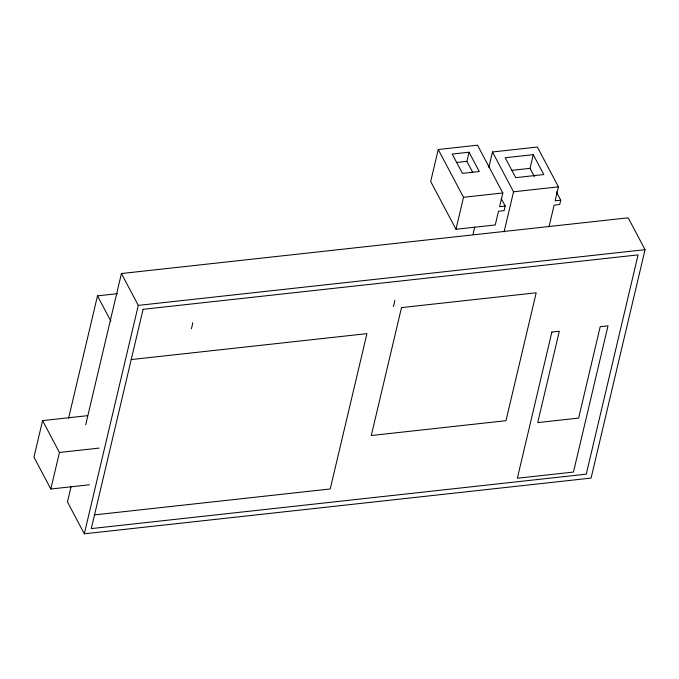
<?xml version="1.0" encoding="UTF-8"?>
<svg xmlns="http://www.w3.org/2000/svg" width="679" height="679" viewBox="0 0 679 679"><rect width="100%" height="100%" fill="white"/><g stroke="black" fill="none" stroke-linecap="round" stroke-linejoin="round"><path stroke-width="1.02" d="M87.481 415.684L42.582 420.615L33.95 457.162L50.815 489.016L89.45 484.772M50.815 489.016L59.446 452.469L42.582 420.615M68.579 418.264L97.496 295.857L117.492 293.659M71.1 486.52L67.459 501.951L84.323 533.804L591.078 478.084L645.05 249.668L628.185 217.815L121.422 273.535L85.69 424.791M84.323 533.804L138.287 305.389L121.422 273.535M505.184 206.06L499.574 206.679L502.816 192.972L477.515 145.196L438.235 149.516L430.681 181.488L455.974 229.273L495.263 224.953L498.496 211.245L504.107 210.626L505.184 206.06L501.221 198.565M472.728 172.381L466.88 161.339L469.036 152.206L452.206 154.057L462.433 173.383L479.272 171.532L469.036 152.206M455.974 229.273L463.528 197.292L438.235 149.516M473.034 234.204L474.731 227.007M488.821 167.39L492.462 151.977L537.361 147.037L558.444 186.852L555.142 200.814L560.752 200.203L559.734 204.515L554.123 205.126L549.005 226.794M504.073 231.879L513.545 191.792L492.462 151.977M534.331 176.506L530.019 168.367L533.261 154.659L505.201 157.74L515.734 177.652L543.794 174.562L533.261 154.659M456.356 162.493L466.88 161.339M511.312 170.421L530.019 168.367M463.528 197.292L502.816 192.972M513.545 191.792L558.444 186.852M138.287 305.389L645.05 249.668M131.225 359.564L366.932 333.644L330.232 488.965L94.534 514.886M59.446 452.469L99.126 448.106M556.339 191.868L560.752 200.203M97.496 295.857L110.889 321.15M192.717 322.652A24.368 9.15 83.7 0 1 191.308 328.738M394.745 300.441A24.368 9.15 83.7 0 1 393.345 306.526M143.099 309.31L91.292 528.593L586.266 474.163L638.082 254.888L143.099 309.31M401.51 307.595L371.286 435.511L505.974 420.7L536.198 292.785L401.51 307.595M551.883 332.039L517.347 478.228L573.466 472.058L608.002 325.869L600.211 326.726L578.627 418.094L537.726 422.593L559.309 331.225L551.883 332.039"/></g></svg>
